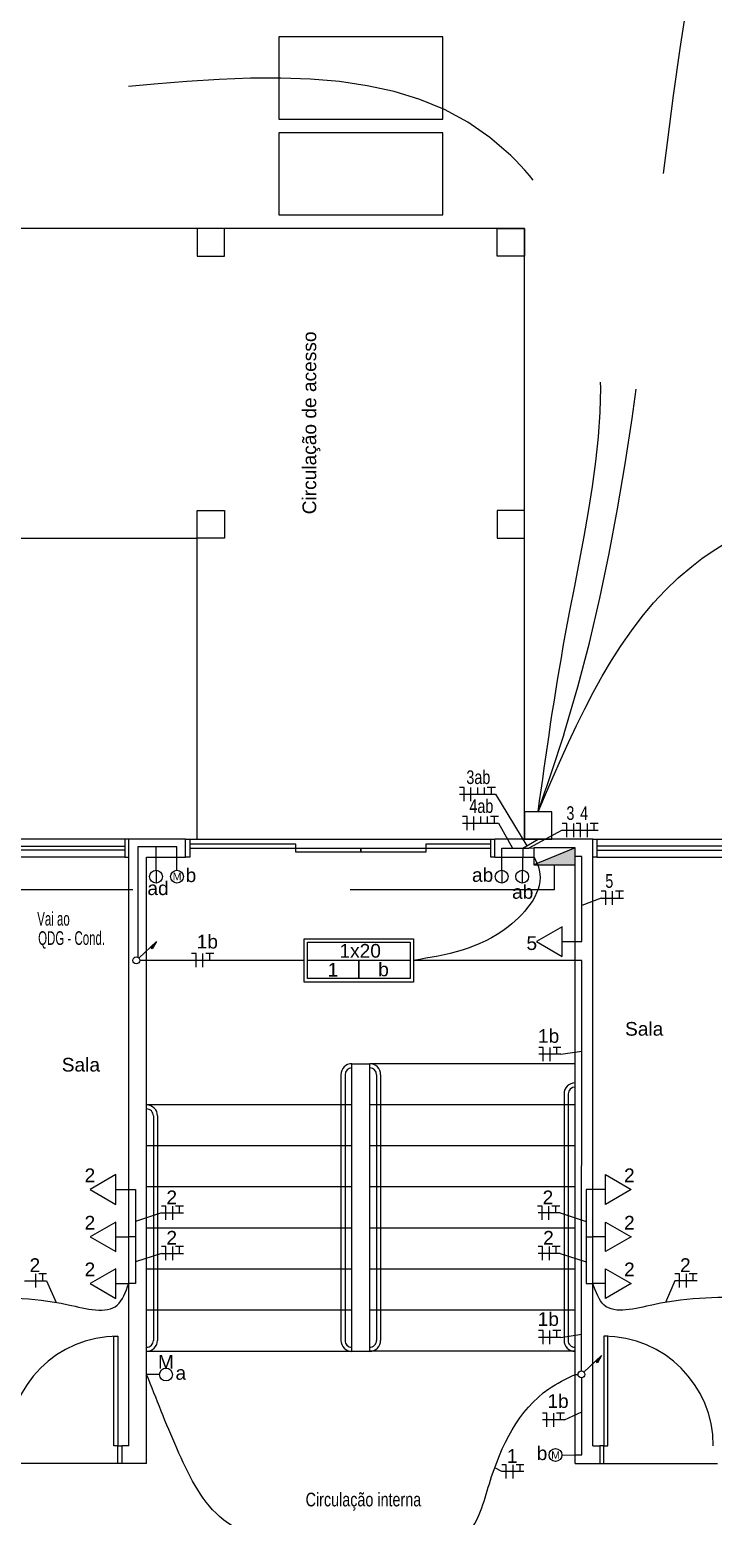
# Model space of a CAD drawing. Extents: x -115 to 23, y 4 to 69.
# Drawn here: x -104.22 to -99.22, y 30.67 to 41.53 of the extents above; entities that cross this region are included whole.
import ezdxf
from ezdxf.enums import TextEntityAlignment as Align

# ---------------------------------------------------------------- set-up
doc = ezdxf.new("R2010")
doc.units = 0
doc.header["$MEASUREMENT"] = 0
doc.linetypes.add('HIDDEN2', pattern=[4.7625, 3.175, -1.5875])
for name, color, linetype in [('BASE', 8, 'CONTINUOUS'), ('Chamada', 3, 'CONTINUOUS'), ('E_LUMINO', 160, 'CONTINUOUS'), ('Elétrico', 5, 'CONTINUOUS'), ('esquadrias', 7, 'CONTINUOUS'), ('texto', 7, 'CONTINUOUS'), ('Texto - Elétrica', 3, 'CONTINUOUS'), ('texto - elétrico', 3, 'CONTINUOUS')]:
    doc.layers.add(name, color=color, linetype=linetype)
doc.layers.add('VP', color=5, linetype='CONTINUOUS', plot=False)
doc.styles.add('ARIAL', font='arial.ttf')
doc.styles.get("Standard").update_dxf_attribs({"font": 'arial.ttf'})

msp = doc.modelspace()

# ---------------------------------------------------------------- hatches: boundary and pattern name
at = {"layer": 'Elétrico'}
for points in [[(-100.533, 35.432), (-100.233, 35.432), (-100.233, 35.557)], [(-100.533, 35.432), (-100.233, 35.432), (-100.233, 35.557)], [(-103.321, 34.819), (-103.29, 34.873), (-103.333, 34.833)], [(-100.069, 31.795), (-100.039, 31.849), (-100.081, 31.809)]]:
    msp.add_hatch(color=256, dxfattribs=at).paths.add_polyline_path(points)

# ---------------------------------------------------------------- linework, layer by layer
at = {"layer": 'BASE'}
for p, q in [((-100.603, 40.08), (-110.733, 40.08)), ((-100.603, 35.62), (-100.603, 40.08)), ((-105.043, 37.82), (-102.993, 37.82)), ((-102.993, 35.62), (-102.993, 37.82)), ((-103.493, 35.49), (-103.493, 35.62)), ((-103.078, 35.62), (-103.493, 35.62)), ((-103.078, 35.49), (-103.078, 35.62)), ((-103.078, 35.62), (-100.818, 35.62)), ((-100.103, 35.62), (-100.818, 35.62)), ((-100.818, 35.49), (-100.818, 35.62)), ((-100.103, 35.49), (-100.103, 35.62)), ((-103.493, 31.19), (-103.493, 35.49)), ((-103.363, 31.06), (-103.363, 35.49)), ((-103.363, 35.49), (-103.078, 35.49)), ((-100.818, 35.49), (-100.533, 35.49)), ((-100.233, 31.06), (-100.233, 35.49)), ((-100.103, 31.19), (-100.103, 35.49)), ((-101.943, 33.9), (-101.943, 31.959)), ((-101.913, 33.9), (-101.913, 31.959)), ((-101.863, 31.88), (-101.863, 33.98)), ((-101.863, 33.98), (-101.733, 33.98)), ((-101.733, 31.88), (-101.733, 33.98)), ((-101.683, 33.9), (-101.683, 31.959)), ((-101.653, 33.9), (-101.653, 31.959)), ((-101.863, 33.68), (-103.363, 33.68)), ((-100.313, 33.76), (-100.313, 31.959)), ((-100.283, 33.76), (-100.283, 31.959)), ((-103.313, 33.6), (-103.313, 31.959)), ((-103.283, 33.6), (-103.283, 31.959)), ((-101.863, 33.38), (-103.363, 33.38)), ((-101.863, 33.08), (-103.363, 33.08)), ((-101.863, 32.78), (-103.363, 32.78)), ((-101.863, 32.48), (-103.363, 32.48)), ((-101.863, 32.18), (-103.363, 32.18)), ((-103.363, 31.88), (-101.863, 31.88)), ((-101.863, 31.88), (-101.733, 31.88)), ((-103.493, 31.19), (-103.543, 31.19)), ((-103.543, 31.19), (-103.543, 31.06)), ((-100.103, 31.19), (-100.053, 31.19)), ((-100.053, 31.19), (-100.053, 31.06)), ((-103.543, 31.06), (-104.403, 31.06)), ((-103.363, 31.06), (-103.543, 31.06)), ((-100.233, 31.06), (-100.053, 31.06)), ((-100.053, 31.06), (-99.193, 31.06))]:
    msp.add_line(p, q, dxfattribs=at)
at = {"layer": 'BASE', "linetype": 'Continuous'}
for p, q in [((-103.523, 35.62), (-105.013, 35.62)), ((-100.073, 35.62), (-98.583, 35.62)), ((-103.523, 35.49), (-105.013, 35.49)), ((-100.073, 35.49), (-98.583, 35.49))]:
    msp.add_line(p, q, dxfattribs=at)
at = {"layer": 'BASE', "linetype": 'HIDDEN2'}
for p, q in [((-100.233, 33.98), (-101.733, 33.98)), ((-100.233, 33.68), (-101.733, 33.68)), ((-100.233, 33.38), (-101.733, 33.38)), ((-100.233, 33.08), (-101.733, 33.08)), ((-100.233, 32.78), (-101.733, 32.78)), ((-100.233, 32.48), (-101.733, 32.48)), ((-100.233, 32.18), (-101.733, 32.18)), ((-100.233, 31.88), (-101.733, 31.88))]:
    msp.add_line(p, q, dxfattribs=at)
at = {"layer": 'BASE'}
for points in [[(-102.398, 40.88), (-101.198, 40.88), (-101.198, 41.48), (-102.398, 41.48)], [(-102.398, 40.18), (-101.198, 40.18), (-101.198, 40.78), (-102.398, 40.78)], [(-102.993, 40.08), (-102.993, 39.88), (-102.793, 39.88), (-102.793, 40.08), (-102.993, 40.08)], [(-100.603, 40.08), (-100.603, 39.88), (-100.803, 39.88), (-100.803, 40.08), (-100.603, 40.08)], [(-102.993, 37.82), (-102.993, 38.02), (-102.793, 38.02), (-102.793, 37.82), (-102.993, 37.82)], [(-100.603, 37.82), (-100.603, 38.02), (-100.803, 38.02), (-100.803, 37.82), (-100.603, 37.82)]]:
    msp.add_lwpolyline(points, close=True, dxfattribs=at)
at = {"layer": 'BASE', "linetype": 'Continuous'}
for points in [[(-103.493, 35.62), (-103.523, 35.62), (-103.523, 35.49), (-103.493, 35.49)], [(-103.078, 35.62), (-103.048, 35.62), (-103.048, 35.49), (-103.078, 35.49)], [(-100.818, 35.49), (-100.848, 35.49), (-100.848, 35.62), (-100.818, 35.62)], [(-100.103, 35.62), (-100.073, 35.62), (-100.073, 35.49), (-100.103, 35.49)], [(-103.543, 31.06), (-103.573, 31.06), (-103.573, 31.19), (-103.543, 31.19)], [(-100.053, 31.06), (-100.023, 31.06), (-100.023, 31.19), (-100.053, 31.19)]]:
    msp.add_lwpolyline(points, dxfattribs=at)
for points in [[(-103.523, 35.54), (-105.013, 35.54), (-105.013, 35.57), (-103.523, 35.57), (-103.523, 35.54)], [(-103.048, 35.555), (-102.273, 35.555), (-102.273, 35.585), (-103.048, 35.585), (-103.048, 35.555)], [(-102.273, 35.555), (-101.798, 35.555), (-101.798, 35.525), (-102.273, 35.525), (-102.273, 35.555)], [(-101.798, 35.555), (-101.323, 35.555), (-101.323, 35.525), (-101.798, 35.525), (-101.798, 35.555)], [(-101.323, 35.555), (-100.848, 35.555), (-100.848, 35.585), (-101.323, 35.585), (-101.323, 35.555)], [(-100.073, 35.54), (-98.583, 35.54), (-98.583, 35.57), (-100.073, 35.57), (-100.073, 35.54)], [(-103.573, 31.19), (-103.603, 31.19), (-103.603, 31.99), (-103.573, 31.99), (-103.573, 31.19)], [(-100.023, 31.19), (-99.993, 31.19), (-99.993, 31.99), (-100.023, 31.99), (-100.023, 31.19)]]:
    msp.add_lwpolyline(points, close=True, dxfattribs=at)
at = {"layer": 'BASE'}
for centre, radius, start, end in [((-101.863, 33.9), 0.08, 90, 180), ((-101.863, 33.9), 0.05, 90, 180), ((-101.733, 33.9), 0.08, 0, 90), ((-101.733, 33.9), 0.05, 0, 90), ((-100.233, 33.76), 0.08, 90, 180), ((-100.233, 33.76), 0.05, 90, 180), ((-103.363, 31.959), 0.0797, 269.8105, 0.1895), ((-103.363, 31.959), 0.0495, 269.4167, 0.5833), ((-101.864, 31.959), 0.0797, 179.8105, 270.1895), ((-101.864, 31.959), 0.0495, 179.4167, 270.5833), ((-101.733, 31.959), 0.0797, 269.8105, 0.1895), ((-101.733, 31.959), 0.0495, 269.4167, 0.5833), ((-100.234, 31.959), 0.0797, 179.8105, 270.1895), ((-100.234, 31.959), 0.0495, 179.4167, 270.5833)]:
    msp.add_arc(centre, radius, start, end, dxfattribs=at)
at = {"layer": 'BASE', "linetype": 'Continuous'}
for centre, start, end in [((-103.573, 31.19), 90, 180), ((-100.023, 31.19), 0, 90)]:
    msp.add_arc(centre, 0.8, start, end, dxfattribs=at)
at = {"layer": 'Chamada', "linetype": 'Continuous'}
for p, q in [((-101.078, 35.948), (-100.815, 35.948)), ((-101.056, 35.737), (-100.793, 35.737)), ((-100.326, 35.686), (-100.064, 35.686)), ((-100.043, 35.19), (-99.88, 35.19)), ((-100.336, 34.049), (-100.498, 34.049)), ((-103.255, 32.89), (-103.093, 32.89)), ((-100.341, 32.89), (-100.503, 32.89)), ((-103.255, 32.595), (-103.093, 32.595)), ((-100.341, 32.595), (-100.503, 32.595)), ((-104.255, 32.395), (-104.093, 32.395)), ((-99.341, 32.395), (-99.504, 32.395)), ((-100.338, 31.981), (-100.5, 31.981)), ((-100.309, 31.379), (-100.472, 31.379)), ((-100.606, 31.001), (-100.768, 31.001))]:
    msp.add_line(p, q, dxfattribs=at)
at = {"layer": 'Chamada'}
for p, q in [((-100.815, 35.948), (-100.585, 35.572)), ((-100.793, 35.737), (-100.691, 35.555)), ((-100.326, 35.686), (-100.571, 35.555)), ((-100.043, 35.19), (-100.183, 35.136)), ((-100.336, 34.049), (-100.184, 34.072)), ((-103.255, 32.89), (-103.443, 32.827)), ((-100.341, 32.89), (-100.153, 32.827)), ((-103.255, 32.595), (-103.443, 32.532)), ((-100.341, 32.595), (-100.153, 32.532)), ((-104.093, 32.395), (-104.024, 32.236)), ((-99.504, 32.395), (-99.573, 32.236)), ((-100.338, 31.981), (-100.186, 32.004)), ((-100.309, 31.379), (-100.183, 31.438)), ((-100.768, 31.001), (-100.82, 31.028))]:
    msp.add_line(p, q, dxfattribs=at)
at = {"layer": 'E_LUMINO'}
for points in [[(-101.412, 34.577), (-102.212, 34.577), (-102.212, 34.892), (-101.412, 34.892)], [(-101.437, 34.602), (-102.187, 34.602), (-102.187, 34.867), (-101.437, 34.867)]]:
    msp.add_lwpolyline(points, close=True, dxfattribs=at)
msp.add_lwpolyline([(-101.437, 34.735), (-101.812, 34.735), (-101.812, 34.602), (-101.812, 34.735), (-102.187, 34.735)], dxfattribs=at)
at = {"layer": 'Elétrico', "linetype": 'Continuous'}
for p, q in [((-101.044, 35.998), (-101.078, 35.998)), ((-101.044, 35.898), (-101.044, 35.998)), ((-100.994, 35.898), (-100.994, 35.998)), ((-100.944, 35.948), (-100.944, 35.998)), ((-100.894, 35.948), (-100.894, 35.998)), ((-100.815, 35.998), (-100.874, 35.998)), ((-100.844, 35.948), (-100.844, 35.998)), ((-101.022, 35.787), (-101.056, 35.787)), ((-101.022, 35.687), (-101.022, 35.787)), ((-100.972, 35.687), (-100.972, 35.787)), ((-100.922, 35.737), (-100.922, 35.787)), ((-100.872, 35.737), (-100.872, 35.787)), ((-100.793, 35.787), (-100.851, 35.787)), ((-100.822, 35.737), (-100.822, 35.787)), ((-100.293, 35.736), (-100.326, 35.736)), ((-100.293, 35.636), (-100.293, 35.736)), ((-100.243, 35.636), (-100.243, 35.736)), ((-100.193, 35.736), (-100.226, 35.736)), ((-100.193, 35.636), (-100.193, 35.736)), ((-100.143, 35.636), (-100.143, 35.736)), ((-100.064, 35.736), (-100.122, 35.736)), ((-100.093, 35.686), (-100.093, 35.736)), ((-100.009, 35.24), (-100.043, 35.24)), ((-100.009, 35.14), (-100.009, 35.24)), ((-99.959, 35.14), (-99.959, 35.24)), ((-99.88, 35.24), (-99.938, 35.24)), ((-99.909, 35.19), (-99.909, 35.24)), ((-100.327, 34.872), (-100.233, 34.872)), ((-103.001, 34.785), (-103.035, 34.785)), ((-103.001, 34.685), (-103.001, 34.785)), ((-102.951, 34.685), (-102.951, 34.785)), ((-102.872, 34.785), (-102.93, 34.785)), ((-102.901, 34.735), (-102.901, 34.785)), ((-100.465, 34.099), (-100.498, 34.099)), ((-100.465, 33.999), (-100.465, 34.099)), ((-100.415, 33.999), (-100.415, 34.099)), ((-100.336, 34.099), (-100.394, 34.099)), ((-100.365, 34.049), (-100.365, 34.099)), ((-103.587, 33.061), (-103.493, 33.061)), ((-100.01, 33.061), (-100.103, 33.061)), ((-103.222, 32.94), (-103.255, 32.94)), ((-103.222, 32.84), (-103.222, 32.94)), ((-103.172, 32.84), (-103.172, 32.94)), ((-103.093, 32.94), (-103.151, 32.94)), ((-103.122, 32.89), (-103.122, 32.94)), ((-100.474, 32.94), (-100.508, 32.94)), ((-100.474, 32.84), (-100.474, 32.94)), ((-100.424, 32.84), (-100.424, 32.94)), ((-100.345, 32.94), (-100.403, 32.94)), ((-100.374, 32.89), (-100.374, 32.94)), ((-103.587, 32.716), (-103.493, 32.716)), ((-100.01, 32.716), (-100.103, 32.716)), ((-103.222, 32.645), (-103.255, 32.645)), ((-103.222, 32.545), (-103.222, 32.645)), ((-103.172, 32.545), (-103.172, 32.645)), ((-103.093, 32.645), (-103.151, 32.645)), ((-103.122, 32.595), (-103.122, 32.645)), ((-100.47, 32.645), (-100.503, 32.645)), ((-100.47, 32.545), (-100.47, 32.645)), ((-100.42, 32.545), (-100.42, 32.645)), ((-100.341, 32.645), (-100.399, 32.645)), ((-100.37, 32.595), (-100.37, 32.645)), ((-104.172, 32.345), (-104.172, 32.445)), ((-104.093, 32.445), (-104.151, 32.445)), ((-104.122, 32.395), (-104.122, 32.445)), ((-103.587, 32.375), (-103.493, 32.375)), ((-100.01, 32.375), (-100.103, 32.375)), ((-99.47, 32.445), (-99.504, 32.445)), ((-99.47, 32.345), (-99.47, 32.445)), ((-99.42, 32.345), (-99.42, 32.445)), ((-99.341, 32.445), (-99.399, 32.445)), ((-99.37, 32.395), (-99.37, 32.445)), ((-100.467, 32.031), (-100.5, 32.031)), ((-100.467, 31.931), (-100.467, 32.031)), ((-100.417, 31.931), (-100.417, 32.031)), ((-100.338, 32.031), (-100.396, 32.031)), ((-100.367, 31.981), (-100.367, 32.031)), ((-100.439, 31.429), (-100.472, 31.429)), ((-100.439, 31.329), (-100.439, 31.429)), ((-100.389, 31.329), (-100.389, 31.429)), ((-100.309, 31.429), (-100.368, 31.429)), ((-100.339, 31.379), (-100.339, 31.429)), ((-100.735, 31.051), (-100.768, 31.051)), ((-100.735, 30.951), (-100.735, 31.051)), ((-100.685, 30.951), (-100.685, 31.051)), ((-100.606, 31.051), (-100.664, 31.051)), ((-100.635, 31.001), (-100.635, 31.051))]:
    msp.add_line(p, q, dxfattribs=at)
at = {"layer": 'Elétrico'}
for p, q in [((-100.233, 35.557), (-100.533, 35.432)), ((-100.233, 35.557), (-100.533, 35.432)), ((-103.42, 34.752), (-103.29, 34.873)), ((-103.29, 34.873), (-103.321, 34.819)), ((-103.321, 34.819), (-103.333, 34.833)), ((-103.363, 34.735), (-103.413, 34.735)), ((-103.345, 34.735), (-103.363, 34.735)), ((-102.212, 34.735), (-103.345, 34.735)), ((-103.493, 33.061), (-103.443, 33.061)), ((-103.443, 33.061), (-103.443, 32.716)), ((-100.103, 33.061), (-100.153, 33.061)), ((-100.153, 33.061), (-100.153, 32.716)), ((-103.443, 32.716), (-103.493, 32.716)), ((-103.443, 32.716), (-103.443, 32.375)), ((-100.153, 32.716), (-100.103, 32.716)), ((-100.153, 32.716), (-100.153, 32.375)), ((-103.443, 32.375), (-103.493, 32.375)), ((-100.153, 32.375), (-100.103, 32.375)), ((-100.168, 31.728), (-100.039, 31.849)), ((-100.039, 31.849), (-100.069, 31.795)), ((-100.069, 31.795), (-100.081, 31.809))]:
    msp.add_line(p, q, dxfattribs=at)
at = {"layer": 'Elétrico', "linetype": 'Continuous', "lineweight": -2}
for p, q in [((-103.294, 35.394), (-103.294, 35.49)), ((-103.141, 35.394), (-103.141, 35.49)), ((-100.769, 35.394), (-100.768, 35.49)), ((-100.615, 35.394), (-100.614, 35.49)), ((-103.267, 31.71), (-103.363, 31.711)), ((-100.329, 31.122), (-100.233, 31.123))]:
    msp.add_line(p, q, dxfattribs=at)
at = {"layer": 'Elétrico'}
for points in [[(-100.403, 35.82), (-100.603, 35.82), (-100.603, 35.62), (-100.403, 35.62)], [(-100.533, 35.432), (-100.233, 35.432), (-100.233, 35.557), (-100.533, 35.557)], [(-100.533, 35.432), (-100.233, 35.432), (-100.233, 35.557), (-100.533, 35.557)]]:
    msp.add_lwpolyline(points, close=True, dxfattribs=at)
for points in [[(-100.614, 35.555), (-100.503, 35.62)], [(-103.294, 35.489), (-103.294, 35.565), (-103.363, 35.565), (-103.428, 35.565), (-103.428, 34.758)], [(-103.141, 35.49), (-103.141, 35.565), (-103.294, 35.565)], [(-100.768, 35.49), (-100.768, 35.555), (-100.614, 35.555), (-100.614, 35.49)], [(-100.614, 35.555), (-100.571, 35.555), (-100.533, 35.557)], [(-100.233, 34.872), (-100.183, 34.872), (-100.183, 35.494), (-100.233, 35.494)], [(-103.294, 35.394), (-103.294, 35.347), (-103.294, 35.3)], [(-100.769, 35.394), (-100.769, 35.3)], [(-100.619, 35.394), (-100.619, 35.3)], [(-100.186, 31.736), (-100.183, 34.735), (-101.412, 34.735)], [(-100.233, 31.711), (-100.211, 31.711)], [(-100.233, 31.123), (-100.183, 31.123), (-100.183, 31.686)]]:
    msp.add_lwpolyline(points, dxfattribs=at)
at = {"layer": 'Elétrico', "linetype": 'Continuous'}
for points in [[(-100.327, 34.981), (-100.515, 34.872), (-100.327, 34.764), (-100.327, 34.981, 1.732025)], [(-103.587, 33.17), (-103.774, 33.061), (-103.587, 32.953), (-103.587, 33.17, 1.732025)], [(-100.01, 33.17), (-99.822, 33.061), (-100.01, 32.953), (-100.01, 33.17, -1.732025)], [(-103.587, 32.824), (-103.774, 32.716), (-103.587, 32.608), (-103.587, 32.824, 1.732025)], [(-100.01, 32.824), (-99.822, 32.716), (-100.01, 32.608), (-100.01, 32.824, -1.732025)], [(-103.587, 32.483), (-103.774, 32.375), (-103.587, 32.266), (-103.587, 32.483, 1.732025)], [(-100.01, 32.483), (-99.822, 32.375), (-100.01, 32.266), (-100.01, 32.483, -1.732025)]]:
    msp.add_lwpolyline(points, format="xyb", dxfattribs=at)
at = {"layer": 'Elétrico', "linetype": 'Continuous', "lineweight": -2}
for centre in [(-103.294, 35.347), (-103.141, 35.347), (-100.769, 35.347), (-100.619, 35.347), (-103.221, 31.71), (-100.376, 31.122)]:
    msp.add_circle(centre, 0.0469, dxfattribs=at)
at = {"layer": 'Elétrico'}
for centre in [(-103.438, 34.735), (-100.186, 31.711)]:
    msp.add_circle(centre, 0.025, dxfattribs=at)
at = {"layer": 'Elétrico', "linetype": 'HIDDEN2'}
for points in [[(-100.503, 35.82), (-100.307, 36.41), (-99.412, 41.742), (-97.794, 45.676), (-97.215, 46.155)], [(-100.503, 35.82), (-100.304, 37.109), (-100.24, 39.946), (-100.703, 40.615), (-104.049, 41.063), (-108.662, 42.086), (-109.162, 44.03), (-109.646, 44.72)], [(-100.503, 35.82), (-99.381, 37.613), (-97.977, 38.176), (-95.808, 38.05)]]:
    msp.add_spline(points, degree=3, dxfattribs=at)
at = {"layer": 'Elétrico'}
for points in [[(-100.533, 35.49), (-100.494, 35.395), (-100.721, 34.981), (-101.412, 34.735)], [(-104.662, 32.272), (-103.936, 32.22), (-103.577, 32.217), (-103.493, 32.375)], [(-98.934, 32.272), (-99.66, 32.22), (-100.02, 32.217), (-100.103, 32.375)], [(-102.198, 30.41), (-102.83, 30.673), (-103.142, 31.171), (-103.363, 31.711)], [(-101.398, 30.41), (-101.022, 30.55), (-100.859, 30.912), (-100.425, 31.605), (-100.233, 31.711)]]:
    msp.add_spline(points, degree=3, dxfattribs=at)
at = {"layer": 'esquadrias'}
for radius, start, end in [(0.0798, 359.8689, 90.1311), (0.0496, 359.5309, 90.4691)]:
    msp.add_arc((-103.363, 33.6), radius, start, end, dxfattribs=at)
at = {"layer": 'VP', "linetype": 'HIDDEN2'}
msp.add_lwpolyline([(-106.638, 35.252), (-100.383, 35.252), (-100.383, 35.432)], dxfattribs=at)

# ---------------------------------------------------------------- texts
at = {"layer": 'texto', "color": 2}
msp.add_text('Circulação de acesso', height=0.1, rotation=90, dxfattribs=at).set_placement((-102.094, 38.661), align=Align.BOTTOM_CENTER)
at = {"layer": 'Texto - Elétrica', "color": 2, "linetype": 'Continuous', "style": 'ARIAL'}
for s, width, p in [('3ab', 0.75, (-101.027, 36.023)), ('4ab', 0.75, (-101.005, 35.812)), ('3', 0.75, (-100.296, 35.761)), ('4', 0.75, (-100.196, 35.761)), ('5', 0.75, (-100.012, 35.265)), ('Vai ao ', 0.6, (-104.162, 34.989)), ('QDG - Cond.', 0.6, (-104.155, 34.848))]:
    msp.add_text(s, height=0.1, dxfattribs=dict(at, width=width)).set_placement(p)
for s, p in [('1b', (-102.997, 34.822)), ('1b', (-100.504, 34.133)), ('2', (-100.47, 32.954)), ('2', (-100.466, 32.659)), ('2', (-99.466, 32.459)), ('1b', (-100.506, 32.065)), ('1b', (-100.435, 31.466)), ('1', (-100.731, 31.065))]:
    msp.add_text(s, height=0.1, rotation=0, dxfattribs=at).set_placement(p)
for p in [(-103.218, 32.954), (-103.218, 32.659), (-104.218, 32.459)]:
    msp.add_text('2', height=0.1, dxfattribs=at).set_placement(p)
at = {"layer": 'texto - elétrico', "color": 2, "linetype": 'Continuous', "lineweight": -2, "style": 'ARIAL'}
for s, height, p in [('b', 0.1, (-103.078, 35.277)), ('ab', 0.1, (-100.986, 35.279)), ('ad', 0.1, (-103.357, 35.182)), ('M', 0.055, (-103.172, 35.304)), ('ab', 0.1, (-100.693, 35.155)), ('1x20', 0.1, (-101.954, 34.725)), ('1', 0.1, (-102.04, 34.587)), ('b', 0.1, (-101.671, 34.589)), ('2', 0.1, (-103.816, 33.085)), ('2', 0.1, (-99.875, 33.085)), ('2', 0.1, (-103.816, 32.739)), ('2', 0.1, (-99.875, 32.739)), ('2', 0.1, (-103.816, 32.398)), ('2', 0.1, (-99.875, 32.398)), ('M', 0.1, (-103.28, 31.723)), ('a', 0.1, (-103.152, 31.642)), ('b', 0.1, (-100.513, 31.055)), ('M', 0.055, (-100.407, 31.078))]:
    msp.add_text(s, height=height, dxfattribs=at).set_placement(p, align=Align.BOTTOM_LEFT)
msp.add_text('5', height=0.1, rotation=360, dxfattribs=at).set_placement((-100.588, 34.781), align=Align.BOTTOM_LEFT)
at = {"layer": 'texto - elétrico', "color": 2, "style": 'ARIAL'}
for p in [(-99.728, 34.155), (-103.843, 33.893)]:
    msp.add_text('Sala', height=0.1, dxfattribs=at).set_placement(p, align=Align.BOTTOM_CENTER)
at = {"layer": 'texto - elétrico', "color": 2, "style": 'ARIAL', "width": 0.75}
msp.add_text('Circulação interna', height=0.1, dxfattribs=at).set_placement((-101.779, 30.717), align=Align.BOTTOM_CENTER)

doc.saveas('drawing.dxf')
